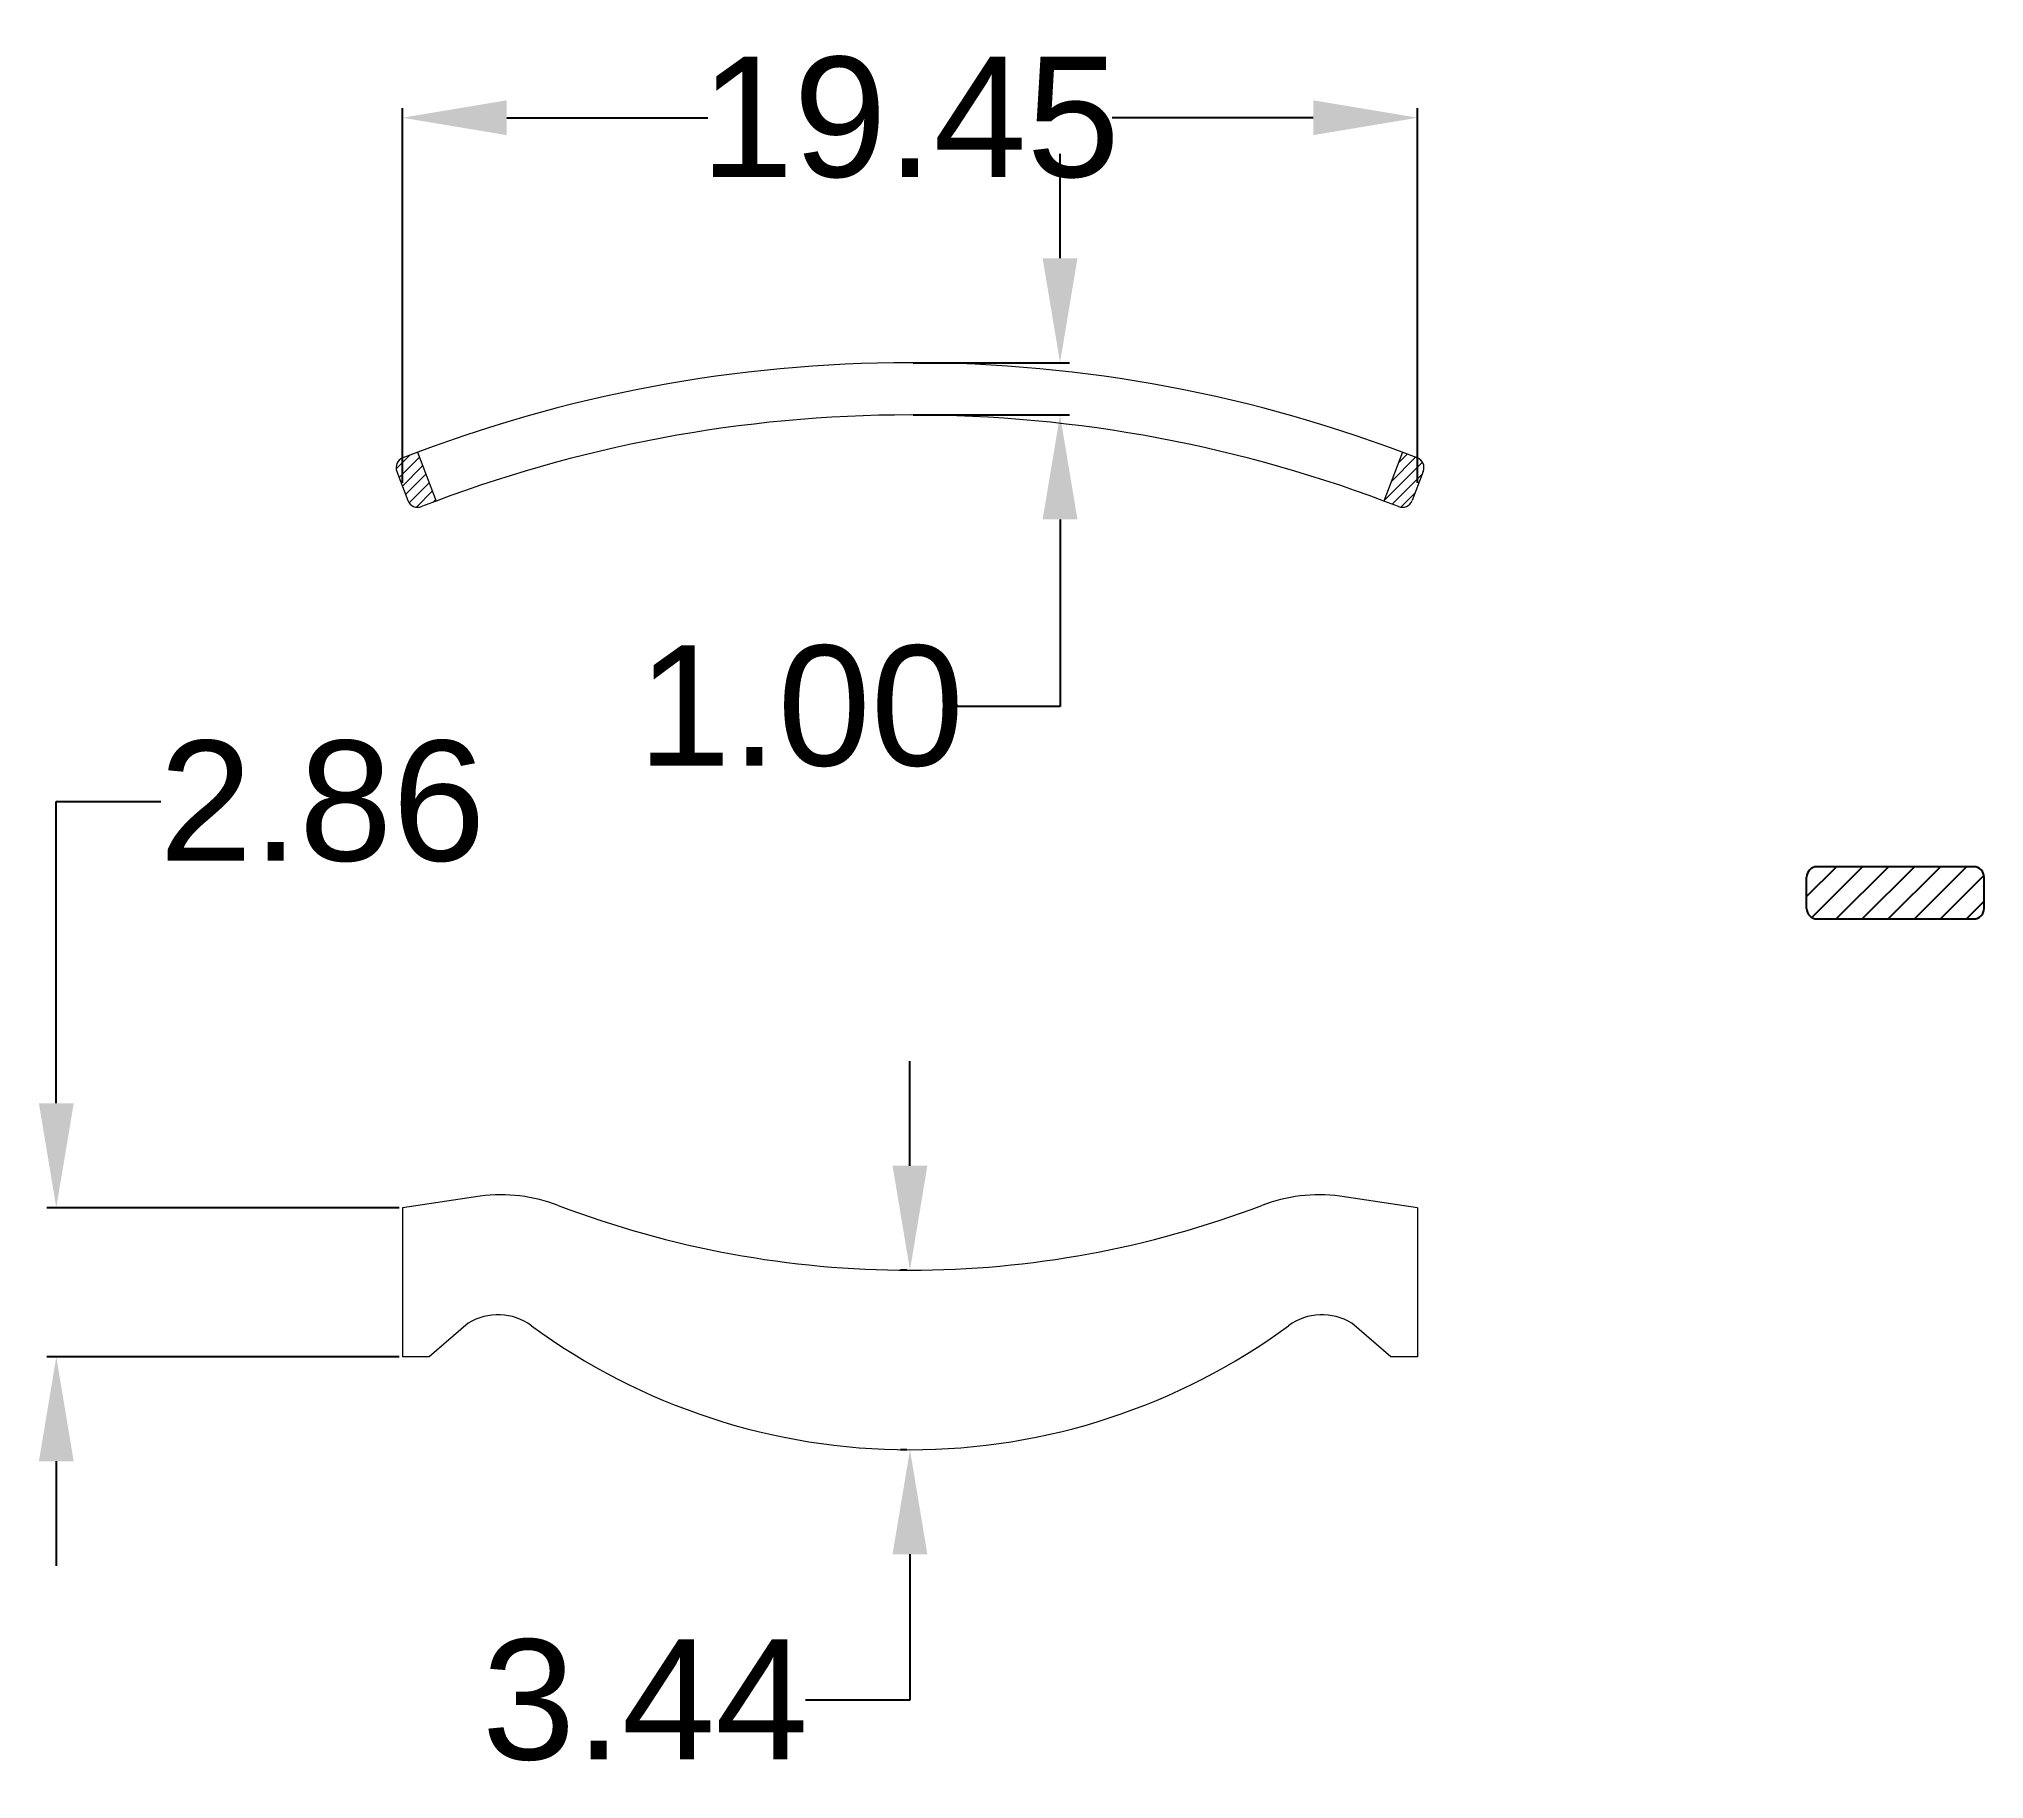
# Model space of a CAD drawing. Header units: millimetres. Extents: x 2857.2 to 2894.4, y 1497.9 to 1531.3.
import ezdxf

# ---------------------------------------------------------------- set-up
doc = ezdxf.new("R2010")
doc.units = ezdxf.units.MM
doc.styles.get("Standard").update_dxf_attribs({"font": 'arial.ttf'})
doc.dimstyles.new('Standard$0', dxfattribs={"dimtxt": 2.3, "dimasz": 2, "dimexe": 1, "dimexo": 1, "dimgap": 1, "dimtad": 0, "dimtih": 1, "dimtoh": 1, "dimdec": 1, "dimzin": 0, "dimdsep": 46, "dimtxsty": 'Standard', "dimcen": 0, "dimclrd": 4, "dimclre": 4, "dimclrt": 4, "dimadec": 1, "dimazin": 0, "dimtfac": 1, "dimtdec": 1, "dimtofl": 0, "dimtmove": 0, "dimatfit": 0, "dimfxl": 1, "dimtolj": 1, "dimtzin": 0, "dimarcsym": 0})
pattern_1 = [(45, (1497.35592, 1140.61673), (-0.112253202, 0.112253202), [])]

# ---------------------------------------------------------------- blocks, each defined once
blk = doc.blocks.new('*D6')
at = {"color": 0, "lineweight": -2, "transparency": 16777216}
for p, q in [((2857.495, 1510.881), (2857.495, 1516.659)), ((2857.495, 1516.659), (2859.495, 1516.659)), ((2864.062, 1508.881), (2857.315, 1508.881)), ((2864.062, 1506.024), (2857.315, 1506.024)), ((2857.495, 1504.024), (2857.495, 1502.024))]:
    blk.add_line(p, q, dxfattribs=at)
at = {"color": 0, "transparency": 16777216}
for points in [[(2857.162, 1510.881), (2857.829, 1510.881), (2857.495, 1508.881)], [(2857.162, 1504.024), (2857.829, 1504.024), (2857.495, 1506.024)]]:
    blk.add_solid(points, dxfattribs=at)
at = {"layer": 'Defpoints', "color": 0, "transparency": 16777216}
for p in [(2857.495, 1508.881), (2864.124, 1508.881), (2864.124, 1506.024)]:
    blk.add_point(p, dxfattribs=at)
at = {"color": 0, "lineweight": 9, "transparency": 16777216, "insert": (2862.591, 1516.659), "char_height": 2.3, "attachment_point": 5}
blk.add_mtext('\\A1;2.86', dxfattribs=at)
blk = doc.blocks.new('*D8')
at = {"color": 0, "lineweight": -2, "transparency": 16777216}
for p, q in [((2873.848, 1509.685), (2873.848, 1511.685)), ((2873.786, 1507.685), (2873.668, 1507.685)), ((2873.786, 1504.245), (2873.668, 1504.245)), ((2873.848, 1502.245), (2873.848, 1499.448)), ((2873.848, 1499.448), (2871.848, 1499.448))]:
    blk.add_line(p, q, dxfattribs=at)
at = {"color": 0, "transparency": 16777216}
for points in [[(2873.514, 1509.685), (2874.181, 1509.685), (2873.848, 1507.685)], [(2873.514, 1502.245), (2874.181, 1502.245), (2873.848, 1504.245)]]:
    blk.add_solid(points, dxfattribs=at)
at = {"layer": 'Defpoints', "color": 0, "transparency": 16777216}
for p in [(2873.849, 1507.685), (2873.848, 1504.245), (2873.849, 1504.245)]:
    blk.add_point(p, dxfattribs=at)
at = {"color": 0, "lineweight": 9, "transparency": 16777216, "insert": (2868.776, 1499.448), "char_height": 2.3, "attachment_point": 5}
blk.add_mtext('\\A1;3.44', dxfattribs=at)
blk = doc.blocks.new('*D7')
at = {"color": 0, "lineweight": -2, "transparency": 16777216}
for p, q in [((2864.124, 1522.764), (2864.124, 1529.934)), ((2866.124, 1529.754), (2869.978, 1529.754)), ((2881.573, 1529.754), (2877.72, 1529.754)), ((2883.573, 1522.764), (2883.573, 1529.934))]:
    blk.add_line(p, q, dxfattribs=at)
at = {"color": 0, "transparency": 16777216}
for points in [[(2866.124, 1530.087), (2866.124, 1529.421), (2864.124, 1529.754)], [(2881.573, 1530.087), (2881.573, 1529.421), (2883.573, 1529.754)]]:
    blk.add_solid(points, dxfattribs=at)
at = {"layer": 'Defpoints', "color": 0, "transparency": 16777216}
for p in [(2883.573, 1529.754), (2864.124, 1522.701), (2883.573, 1522.701)]:
    blk.add_point(p, dxfattribs=at)
at = {"color": 0, "lineweight": 9, "transparency": 16777216, "insert": (2873.849, 1529.754), "char_height": 2.3, "attachment_point": 5}
blk.add_mtext('\\A1;19.45', dxfattribs=at)
blk = doc.blocks.new('*D9')
at = {"color": 0, "lineweight": -2, "transparency": 16777216}
for p, q in [((2876.723, 1527.062), (2876.723, 1529.062)), ((2873.911, 1525.062), (2876.903, 1525.062)), ((2873.911, 1524.062), (2876.903, 1524.062)), ((2876.723, 1522.062), (2876.723, 1518.481)), ((2876.723, 1518.481), (2874.723, 1518.481))]:
    blk.add_line(p, q, dxfattribs=at)
at = {"color": 0, "transparency": 16777216}
for points in [[(2876.389, 1527.062), (2877.056, 1527.062), (2876.723, 1525.062)], [(2876.389, 1522.062), (2877.056, 1522.062), (2876.723, 1524.062)]]:
    blk.add_solid(points, dxfattribs=at)
at = {"layer": 'Defpoints', "color": 0, "transparency": 16777216}
for p in [(2873.849, 1525.062), (2873.849, 1524.062), (2876.723, 1524.062)]:
    blk.add_point(p, dxfattribs=at)
at = {"color": 0, "lineweight": 9, "transparency": 16777216, "insert": (2871.758, 1518.481), "char_height": 2.3, "attachment_point": 5}
blk.add_mtext('\\A1;1.00', dxfattribs=at)

msp = doc.modelspace()

# ---------------------------------------------------------------- hatches: boundary and pattern name
at = {"lineweight": 9}
h = msp.add_hatch(dxfattribs=at)
h.set_pattern_fill('ANSI31', color=1, scale=0.05, style=0)
h.set_pattern_definition(pattern_1)
h.paths.add_polyline_path([(2864.017, 1522.981, -0.412838), (2864.131, 1523.24, -0.002806), (2864.412, 1523.347), (2864.77, 1522.413, 0.002896), (2864.491, 1522.306, -0.415622), (2864.232, 1522.421)])
h = msp.add_hatch(dxfattribs=at)
h.set_pattern_fill('ANSI31', color=1, scale=0.05, style=0)
h.set_pattern_definition(pattern_1)
h.paths.add_polyline_path([(2883.68, 1522.981, 0.412838), (2883.566, 1523.24, 0.002806), (2883.285, 1523.347), (2882.927, 1522.413, -0.002896), (2883.206, 1522.306, 0.415622), (2883.466, 1522.421)])
h = msp.add_hatch()
h.set_pattern_fill('ANSI31', color=6, scale=0.111)
h.set_pattern_definition([(45, (1620.63738, 454.77864), (-0.24920211, 0.24920211), [])])
h.paths.add_polyline_path([(2894.424, 1515.21, 0.414214), (2894.224, 1515.41), (2891.224, 1515.41, 0.414214), (2891.024, 1515.21), (2891.024, 1514.61, 0.414214), (2891.224, 1514.41), (2894.224, 1514.41, 0.414214), (2894.424, 1514.61)])

# ---------------------------------------------------------------- linework, layer by layer
at = {"color": 0, "lineweight": 9}
for p, q in [((2864.412, 1523.348), (2864.77, 1522.414)), ((2883.285, 1523.348), (2882.927, 1522.414)), ((2864.017, 1522.981), (2864.232, 1522.421)), ((2883.68, 1522.981), (2883.466, 1522.421)), ((2865.616, 1509.104), (2864.124, 1508.881)), ((2883.573, 1508.881), (2882.081, 1509.104)), ((2864.124, 1508.881), (2864.124, 1506.024)), ((2883.573, 1508.881), (2883.573, 1506.024)), ((2865.387, 1506.667), (2864.638, 1506.024)), ((2883.059, 1506.024), (2882.31, 1506.667)), ((2864.638, 1506.024), (2864.124, 1506.024)), ((2883.573, 1506.024), (2883.059, 1506.024))]:
    msp.add_line(p, q, dxfattribs=at)
for p, q in [((2891.024, 1514.61), (2891.024, 1515.21)), ((2894.224, 1515.41), (2891.224, 1515.41)), ((2894.424, 1514.61), (2894.424, 1515.21)), ((2891.224, 1514.41), (2894.224, 1514.41))]:
    msp.add_line(p, q)
for centre, radius, start, end in [((2873.849, 1498.25), 26.812, 90, 111.2494), ((2873.849, 1498.25), 26.812, 68.7506, 90), ((2873.849, 1498.25), 25.812, 90, 111.2556), ((2873.849, 1498.25), 25.812, 68.7444, 90), ((2864.204, 1523.053), 0.2, 111.2494, 200.9803), ((2883.494, 1523.053), 0.2, 339.0197, 68.7506), ((2864.419, 1522.493), 0.2, 200.9803, 291.2556), ((2883.279, 1522.493), 0.2, 248.7444, 339.0197), ((2866.004, 1506.015), 3.113, 69.1568, 97.1567), ((2881.693, 1506.015), 3.113, 82.8433, 110.8432), ((2873.849, 1526.62), 18.935, 249.1568, 270), ((2873.849, 1526.62), 18.935, 270, 290.8432), ((2865.958, 1505.751), 1.08, 53.7128, 121.9329), ((2873.849, 1516.497), 12.252, 233.7128, 270), ((2873.849, 1516.497), 12.252, 270, 306.2872), ((2881.739, 1505.751), 1.08, 58.0671, 126.2872)]:
    msp.add_arc(centre, radius, start, end, dxfattribs=at)
for centre, start, end in [((2891.224, 1515.21), 90, 180), ((2894.224, 1515.21), 0, 90), ((2891.224, 1514.61), 180, 270), ((2894.224, 1514.61), 270, 0)]:
    msp.add_arc(centre, 0.2, start, end)

# ---------------------------------------------------------------- dimensions: what is measured, and where the dimension line sits
at = {"color": 3, "lineweight": 9}
dim = msp.add_linear_dim(base=(2883.573, 1529.754), p1=(2864.124, 1522.701), p2=(2883.573, 1522.701), dimstyle='Standard$0', override={"dimexe": 0.18, "dimexo": 0.0625, "dimgap": 0.09, "dimdec": 2, "dimcen": 0.09, "dimclrd": 0, "dimclre": 0, "dimclrt": 0, "dimtdec": 2, "dimatfit": 3, "dimfxl": 1.25}, dxfattribs=at)
dim.commit()
dim.dimension.update_dxf_attribs({"geometry": '*D7', "text_midpoint": (2873.849, 1529.754)})
for base, p1, p2, picture, middle in [((2876.723, 1524.062), (2873.849, 1525.062), (2873.849, 1524.062), '*D9', (2871.758, 1518.481)), ((2857.495, 1508.881), (2864.124, 1506.024), (2864.124, 1508.881), '*D6', (2862.591, 1516.659)), ((2873.848, 1504.245), (2873.849, 1507.685), (2873.849, 1504.245), '*D8', (2868.776, 1499.448))]:
    dim = msp.add_linear_dim(base=base, p1=p1, p2=p2, angle=90, dimstyle='Standard$0', override={"dimexe": 0.18, "dimexo": 0.0625, "dimgap": 0.09, "dimdec": 2, "dimcen": 0.09, "dimclrd": 0, "dimclre": 0, "dimclrt": 0, "dimtdec": 2, "dimatfit": 3, "dimfxl": 1.25}, dxfattribs=at)
    dim.commit()
    dim.dimension.update_dxf_attribs({"geometry": picture, "text_midpoint": middle, "dimtype": 160})

doc.saveas('drawing.dxf')
